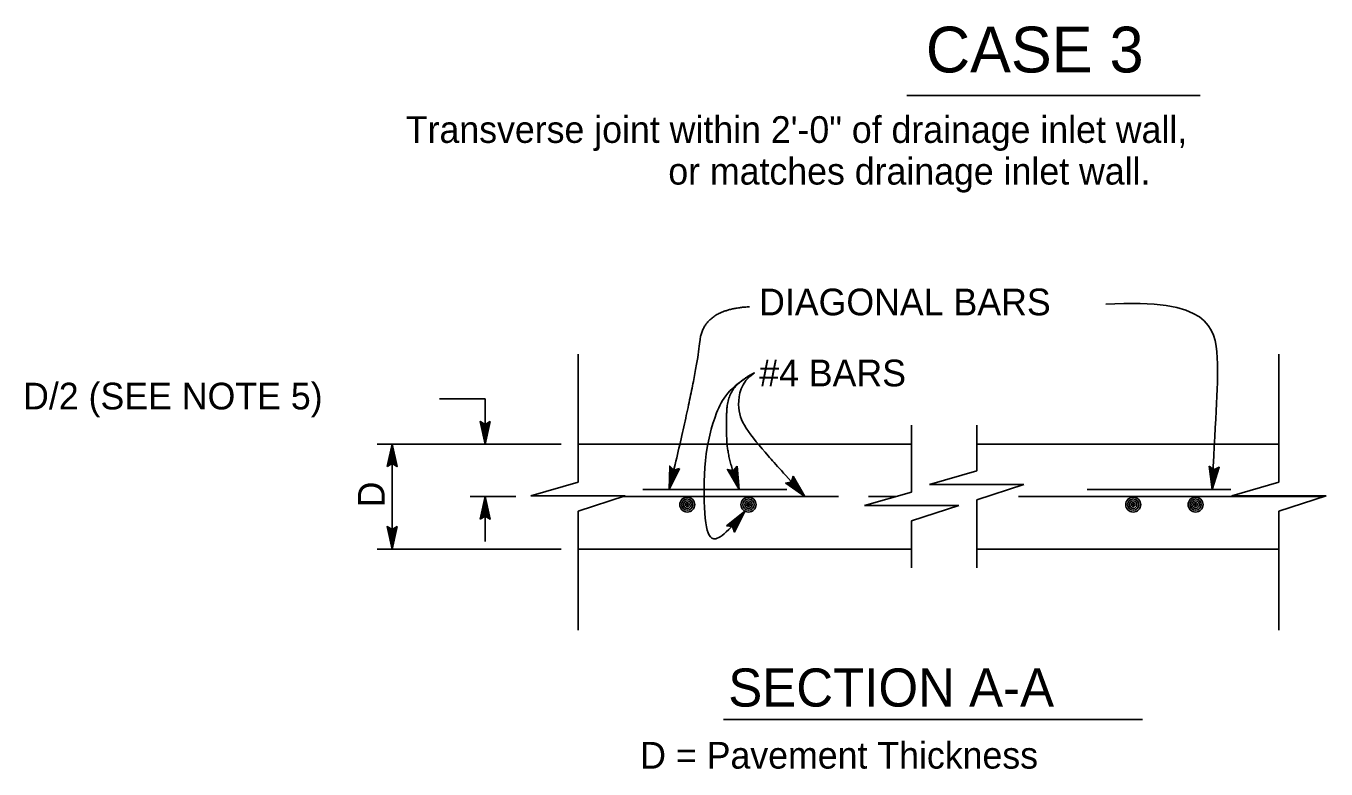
# Model space of a CAD drawing. Extents: x -894 to 866, y -476 to 714.
# Drawn here: x -185.4 to 155.4, y 36.9 to 231.7 of the extents above; entities that cross this region are included whole.
import ezdxf

# ---------------------------------------------------------------- set-up
doc = ezdxf.new("R2010")
doc.units = 0
for name, color, linetype in [('56 Stage 3 Anno', 7, 'Continuous'), ('57 Undefined', 7, 'Continuous'), ('60 Nongeo Data', 7, 'Continuous')]:
    doc.layers.add(name, color=color, linetype=linetype)

msp = doc.modelspace()

# ---------------------------------------------------------------- linework, layer by layer
at = {"layer": '56 Stage 3 Anno'}
for p, q in [((-65.04, 133.88), (-77.03, 133.88)), ((-65.04, 133.88), (-65.04, 122.07)), ((-66.35, 127.98), (-66.35, 127.98)), ((-63.72, 127.98), (-63.72, 127.98)), ((-45.12, 122.07), (-93.37, 122.07)), ((-89.43, 122.07), (-89.43, 94.51)), ((-89.43, 122.07), (-89.43, 122.07)), ((-65.04, 122.07), (-65.04, 122.07)), ((-90.75, 116.16), (-90.75, 116.16)), ((-88.12, 116.16), (-88.12, 116.16)), ((-16.65, 116.27), (-16.65, 116.27)), ((1.03, 116.25), (1.03, 116.25)), ((124.79, 116.22), (124.79, 116.22)), ((127.45, 115.99), (127.45, 115.99)), ((-14.06, 115.64), (-14.06, 115.64)), ((-1.51, 115.43), (-1.51, 115.43)), ((15.76, 113.63), (15.76, 113.63)), ((-16.78, 110.13), (-16.78, 110.13)), ((1.6, 110.13), (1.6, 110.13)), ((13.79, 111.83), (13.79, 111.83)), ((125.61, 110.13), (125.61, 110.13)), ((-56.97, 108.29), (-68.98, 108.29)), ((-65.04, 108.29), (-65.04, 108.29)), ((-65.04, 108.29), (-65.04, 96.48)), ((18.81, 108.29), (18.81, 108.29)), ((-66.36, 102.38), (-66.36, 102.38)), ((-63.73, 102.38), (-63.73, 102.38)), ((-90.74, 100.42), (-90.74, 100.42)), ((-88.11, 100.42), (-88.11, 100.42)), ((-45.12, 94.51), (-93.37, 94.51)), ((-89.43, 94.51), (-89.43, 94.51))]:
    msp.add_line(p, q, dxfattribs=at)
for points in [[(-63.72, 127.98), (-65.04, 122.07), (-66.35, 127.98), (-66, 127.77), (-65.05, 123.44), (-64.07, 127.77), (-64.42, 127.56), (-65.04, 124.79), (-65.65, 127.56), (-65.3, 127.35), (-65.04, 126.15), (-64.77, 127.35), (-65.04, 127.19), (-66.35, 127.98), (-65.04, 127.19)], [(-90.75, 116.16), (-89.43, 122.07), (-88.12, 116.16), (-88.47, 116.37), (-89.43, 120.7), (-90.4, 116.37), (-90.05, 116.58), (-89.44, 119.35), (-88.82, 116.58), (-89.17, 116.79), (-89.44, 117.99), (-89.7, 116.79), (-89.43, 116.95), (-88.12, 116.16), (-89.43, 116.95)], [(-14.06, 115.64), (-16.78, 110.13), (-16.65, 116.27), (-16.36, 115.98), (-16.45, 111.48), (-14.45, 115.52), (-14.85, 115.4), (-16.12, 112.81), (-16.07, 115.69), (-15.77, 115.4), (-15.8, 114.15), (-15.24, 115.28), (-15.55, 115.18), (-16.65, 116.27), (-15.55, 115.18)], [(1.03, 116.25), (1.6, 110.13), (-1.51, 115.43), (-1.11, 115.34), (1.17, 111.45), (0.76, 115.94), (0.49, 115.63), (0.75, 112.76), (-0.71, 115.24), (-0.3, 115.15), (0.33, 114.07), (0.21, 115.32), (0, 115.08), (-1.51, 115.43), (0, 115.08)], [(124.79, 116.22), (125.61, 110.13), (127.45, 115.99), (127.08, 115.81), (125.73, 111.51), (125.12, 115.98), (125.46, 115.74), (125.84, 112.88), (126.71, 115.63), (126.33, 115.45), (125.96, 114.26), (125.79, 115.5), (126.06, 115.31), (127.45, 115.99), (126.06, 115.31)], [(15.76, 113.63), (18.81, 108.29), (13.79, 111.83), (14.19, 111.91), (17.87, 109.32), (15.64, 113.23), (15.52, 112.84), (16.95, 110.33), (14.6, 111.99), (15, 112.07), (16.02, 111.36), (15.4, 112.44), (15.31, 112.13), (13.79, 111.83), (15.31, 112.13)], [(-66.36, 102.38), (-65.04, 108.29), (-63.73, 102.38), (-64.08, 102.59), (-65.04, 106.92), (-66.01, 102.59), (-65.66, 102.8), (-65.04, 105.57), (-64.43, 102.8), (-64.78, 103.01), (-65.04, 104.21), (-65.31, 103.01), (-65.04, 103.17), (-63.73, 102.38), (-65.04, 103.17)], [(-1.75, 100.64), (3.07, 104.45), (0.32, 98.96), (0.18, 99.35), (2.2, 103.37), (-1.34, 100.58), (-0.93, 100.52), (1.33, 102.31), (0.04, 99.73), (-0.1, 100.12), (0.46, 101.24), (-0.52, 100.46), (-0.21, 100.42), (0.32, 98.96), (-0.21, 100.42)], [(-88.11, 100.42), (-89.43, 94.51), (-90.74, 100.42), (-90.39, 100.21), (-89.44, 95.88), (-88.46, 100.21), (-88.81, 100), (-89.43, 97.23), (-90.05, 100), (-89.7, 99.79), (-89.43, 98.59), (-89.16, 99.79), (-89.43, 99.63), (-90.74, 100.42), (-89.43, 99.63)]]:
    msp.add_lwpolyline(points, close=True, dxfattribs=at)
for points, degree in [([(97.72, 158.77), (124.6, 160.25), (128.37, 145.69), (126.24, 127.1), (125.61, 110.13)], 3), ([(4.25, 158.05), (-7.96, 157.43), (-9.54, 140.39), (-16.78, 110.13)], 2), ([(5.6, 140.76), (-1.27, 136.84), (-4.67, 130.78), (-7.86, 118.35), (-7.64, 102.31), (-6.26, 95.94), (-2.55, 97.54), (3.07, 104.45)], 3), ([(1.6, 110.13), (-1.35, 117.75), (-1.95, 127.37), (-1.35, 135.19), (2.98, 139.52), (5.6, 140.76)], 2), ([(5.6, 140.76), (1.8, 138.14), (0.95, 131.63), (2.56, 126.72), (9.34, 118.7), (13.11, 114.52), (18.81, 108.29)], 3)]:
    msp.add_open_spline(points, degree=degree, dxfattribs=at)
at = {"layer": '57 Undefined'}
for p, q in [((45.56, 213.47), (122.45, 213.47)), ((-2.57, 49.87), (107.33, 49.87))]:
    msp.add_line(p, q, dxfattribs=at)
at = {"layer": '60 Nongeo Data'}
for p, q in [((-40.69, 145.6), (-40.69, 112.09)), ((143.06, 145.6), (143.06, 112.09)), ((46.75, 126.99), (46.75, 109.48)), ((63.85, 126.99), (63.85, 115.06)), ((-40.69, 122.07), (46.75, 122.07)), ((63.85, 122.07), (143.06, 122.07)), ((51.51, 111.49), (63.85, 115.06)), ((-53.03, 108.51), (-40.69, 112.09)), ((-23.68, 110.13), (14.03, 110.13)), ((34.41, 105.91), (46.75, 109.48)), ((76.24, 111.49), (51.51, 111.49)), ((76.24, 111.49), (63.85, 107.47)), ((92.82, 110.13), (130.53, 110.13)), ((130.72, 108.51), (143.06, 112.09)), ((-28.3, 108.51), (-53.03, 108.51)), ((-28.3, 108.51), (-40.69, 104.49)), ((-28.99, 108.29), (27.57, 108.29)), ((59.13, 105.91), (34.41, 105.91)), ((35.44, 108.29), (42.63, 108.29)), ((59.13, 105.91), (46.75, 101.89)), ((63.85, 107.47), (63.85, 89.59)), ((74.81, 108.29), (154.75, 108.29)), ((155.45, 108.51), (130.72, 108.51)), ((155.45, 108.51), (143.06, 104.49)), ((-40.69, 104.49), (-40.69, 73.28)), ((143.06, 104.49), (143.06, 73.28)), ((46.75, 101.89), (46.75, 89.59)), ((-40.69, 94.51), (46.75, 94.51)), ((63.85, 94.51), (143.06, 94.51))]:
    msp.add_line(p, q, dxfattribs=at)
for centre, radius in [((-12.04, 106.18), 1.97), ((-12.04, 106.18), 1.48), ((-12.04, 106.18), 0.984), ((-12.04, 106.18), 0.492), ((-12.04, 106.18), 0.123), ((4.01, 106.18), 1.97), ((4.01, 106.18), 1.48), ((4.01, 106.18), 0.984), ((4.01, 106.18), 0.492), ((4.01, 106.18), 0.123), ((104.9, 106.18), 1.97), ((104.9, 106.18), 1.48), ((104.9, 106.18), 0.984), ((104.9, 106.18), 0.492), ((104.9, 106.18), 0.123), ((121.26, 106.18), 1.97), ((121.26, 106.18), 1.48), ((121.26, 106.18), 0.984), ((121.26, 106.18), 0.492), ((121.26, 106.18), 0.123)]:
    msp.add_circle(centre, radius, dxfattribs=at)

# ---------------------------------------------------------------- texts
at = {"layer": '57 Undefined'}
for s, height, p in [('CASE 3', 12, (50.53, 219.49)), ('Transverse joint within 2\'-0" of drainage inlet wall,', 7, (-85.85, 201.02)), ('or matches drainage inlet wall.', 7, (-17.02, 190.09)), ('DIAGONAL BARS', 7, (6.79, 155.81)), ('#4 BARS', 7, (6.81, 137.19)), ('D/2 (SEE NOTE 5)', 7, (-186.21, 131.14)), ('SECTION A-A', 10, (-1.3, 53.22)), ('D = Pavement Thickness', 7, (-24.38, 36.96))]:
    msp.add_text(s, height=height, dxfattribs=at).set_placement(p)
msp.add_text('D', height=7, rotation=90, dxfattribs=at).set_placement((-91.4, 105.46))

doc.saveas('drawing.dxf')
